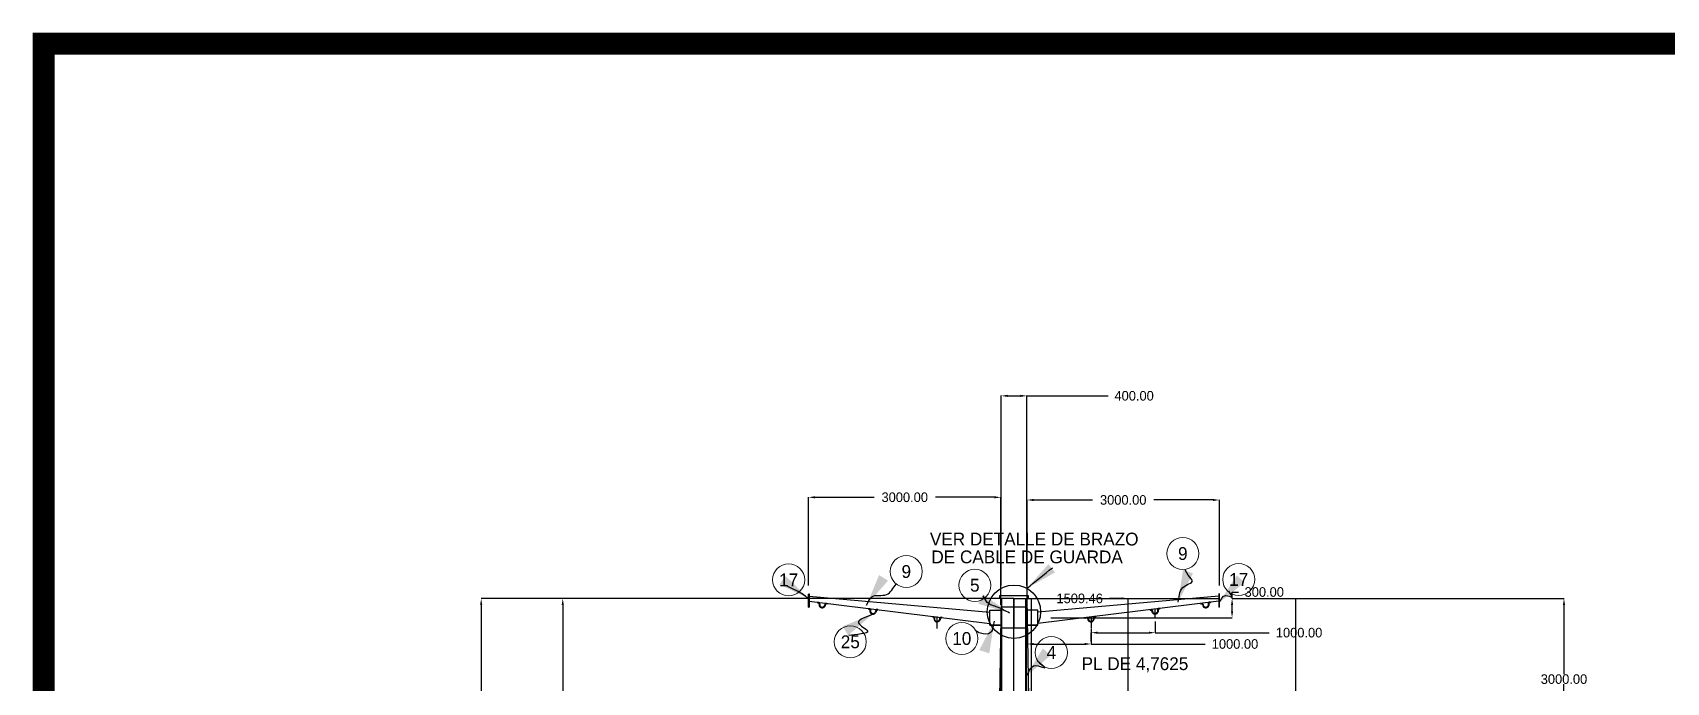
# Model space of a CAD drawing. Header units: centimetres. Extents: x -3 to 132800, y -60 to 85992.
# Drawn here: x -3 to 25491, y 75847 to 85992 of the extents above; entities that cross this region are included whole.
import ezdxf
from ezdxf.enums import TextEntityAlignment as Align

# ---------------------------------------------------------------- set-up
doc = ezdxf.new("R2010")
doc.units = ezdxf.units.CM
doc.header["$LTSCALE"] = 10
doc.header["$MEASUREMENT"] = 0
doc.layers.get('DEFPOINTS').update_dxf_attribs({"color": 2, "linetype": 'CONTINUOUS'})
for name, color, linetype in [('ACERO1', 144, 'CONTINUOUS'), ('DIM', 252, 'CONTINUOUS'), ('MARCO', 7, 'CONTINUOUS'), ('TERMINALES', 250, 'CONTINUOUS'), ('TEXTOS', 7, 'CONTINUOUS')]:
    doc.layers.add(name, color=color, linetype=linetype)
doc.styles.get("Standard").update_dxf_attribs({"font": ''})
doc.styles.get('Standard').set_extended_font_data('Zurich Ex BT')
doc.dimstyles.get("Standard").update_dxf_attribs({"dimtxt": 500, "dimasz": 500, "dimexe": 3, "dimexo": 200, "dimgap": 0.09, "dimtad": 0, "dimtih": 1, "dimtoh": 1, "dimzin": 0, "dimdsep": 46, "dimtxsty": 'Standard', "dimcen": 0.09, "dimclrd": 256, "dimclre": 256, "dimclrt": 256, "dimadec": 0, "dimazin": 0, "dimtfac": 1, "dimtofl": 0, "dimtmove": 0, "dimatfit": 3, "dimfxl": 0, "dimtolj": 1, "dimtzin": 0, "dimlwd": -1, "dimarcsym": 0})

# ---------------------------------------------------------------- blocks, each defined once
blk = doc.blocks.new('*D9')
at = {"layer": 'DEFPOINTS', "color": 0}
for p in [(18515.33039168845, 77156.9294623375), (19705.06777368207, 74156.9294623375), (23893.48194974235, 74156.9294623375)]:
    blk.add_point(p, dxfattribs=at)
at = {"layer": 'DIM', "lineweight": -2}
for p, q in [((18715.33039168845, 77156.9294623375), (23896.48194974235, 77156.9294623375)), ((19905.06777368207, 74156.9294623375), (23896.48194974235, 74156.9294623375))]:
    blk.add_line(p, q, dxfattribs=at)
at = {"layer": 'DIM'}
for p, q in [((23893.48194974235, 77056.9294623375), (23893.48194974235, 75973.20911283685)), ((23893.48194974235, 74256.9294623375), (23893.48194974235, 75820.48673995548))]:
    blk.add_line(p, q, dxfattribs=at)
for points in [[(23876.81528307568, 77056.9294623375), (23910.14861640902, 77056.9294623375), (23893.48194974235, 77156.9294623375)], [(23876.81528307568, 74256.9294623375), (23910.14861640902, 74256.9294623375), (23893.48194974235, 74156.9294623375)]]:
    blk.add_solid(points, dxfattribs=at)
at = {"layer": 'DIM', "insert": (23893.48194974234, 75896.84792639616), "char_height": 150, "attachment_point": 5}
blk.add_mtext('\\A1;3000.00', dxfattribs=at)
blk = doc.blocks.new('*D11')
at = {"layer": 'DEFPOINTS', "color": 0}
for p in [(15510.60530577769, 77156.9294623375), (16734.36328048983, 68733.25639514164), (17175.50166197948, 68386.53690514514), (15461.62761454483, 65283.4001225603), (16060.60530577769, 42236.9294623375)]:
    blk.add_point(p, dxfattribs=at)
at = {"layer": 'DIM', "lineweight": -2}
blk.add_line((17272.19491333971, 68561.60950477565), (17243.8533375504, 68510.294306649), dxfattribs=at)
at = {"layer": 'DIM'}
for start, end in [(99.83942017572515, 108.7764900272635), (43.21382578413542, 52.15089563567376)]:
    blk.add_arc((15691.0735824488, 65698.8345144191), 3208.764488747371, start, end, dxfattribs=at)
for points in [[(15134.93586113566, 68943.3673430173), (15150.53626248915, 68777.43240017709), (15640.54089033308, 68907.20107565768)], [(17614.07038885946, 68162.98321508571), (17705.76998698559, 68302.15563146655), (17242.40293877999, 68507.66821765453)]]:
    blk.add_solid(points, dxfattribs=at)
at = {"layer": 'DIM', "insert": (16467.60708654641, 68812.21937036933), "char_height": 500, "attachment_point": 5}
blk.add_mtext('\\A1;30°', dxfattribs=at)
blk = doc.blocks.new('*D15')
at = {"layer": 'DEFPOINTS', "color": 0}
for p in [(18515.33039168845, 78694.80085536545), (18515.33039168845, 77156.9294623375), (15515.33039168845, 76856.9294623375)]:
    blk.add_point(p, dxfattribs=at)
at = {"layer": 'DIM', "lineweight": -2}
for p, q in [((15515.33039168845, 77056.9294623375), (15515.33039168845, 78697.80085536545)), ((18515.33039168845, 77356.9294623375), (18515.33039168845, 78697.80085536545))]:
    blk.add_line(p, q, dxfattribs=at)
at = {"layer": 'DIM'}
for p, q in [((15615.33039168845, 78694.80085536545), (16537.83361202744, 78694.80085536545)), ((18415.33039168845, 78694.80085536545), (17492.82717134947, 78694.80085536545))]:
    blk.add_line(p, q, dxfattribs=at)
for points in [[(15615.33039168845, 78711.46752203212), (15615.33039168845, 78678.13418869878), (15515.33039168845, 78694.80085536545)], [(18415.33039168845, 78711.46752203212), (18415.33039168845, 78678.13418869878), (18515.33039168845, 78694.80085536545)]]:
    blk.add_solid(points, dxfattribs=at)
at = {"layer": 'DIM', "insert": (17015.33039168845, 78694.80085536545), "char_height": 150, "attachment_point": 5}
blk.add_mtext('\\A1;3000.00', dxfattribs=at)
blk = doc.blocks.new('*D16')
at = {"layer": 'DEFPOINTS', "color": 0}
for p in [(12105.88021986723, 78736.6447834909), (12105.88021986723, 77156.9294623375), (15105.88021986694, 76856.9294623375)]:
    blk.add_point(p, dxfattribs=at)
at = {"layer": 'DIM', "lineweight": -2}
for p, q in [((12105.88021986723, 77356.9294623375), (12105.88021986723, 78739.6447834909)), ((15105.88021986694, 77056.9294623375), (15105.88021986694, 78739.6447834909))]:
    blk.add_line(p, q, dxfattribs=at)
at = {"layer": 'DIM'}
for p, q in [((12205.88021986723, 78736.6447834909), (13128.38344020607, 78736.6447834909)), ((15005.88021986694, 78736.6447834909), (14083.3769995281, 78736.6447834909))]:
    blk.add_line(p, q, dxfattribs=at)
for points in [[(12205.88021986723, 78753.31145015758), (12205.88021986723, 78719.97811682423), (12105.88021986723, 78736.6447834909)], [(15005.88021986694, 78753.31145015758), (15005.88021986694, 78719.97811682423), (15105.88021986694, 78736.6447834909)]]:
    blk.add_solid(points, dxfattribs=at)
at = {"layer": 'DIM', "insert": (13605.88021986708, 78736.6447834909), "char_height": 150, "attachment_point": 5}
blk.add_mtext('\\A1;3000.00', dxfattribs=at)
blk = doc.blocks.new('*D17')
at = {"layer": 'DEFPOINTS', "color": 0}
for p in [(15510.6053057777, 80320.79535849916), (15110.6053057777, 77156.9294623375), (15510.6053057777, 77156.9294623375)]:
    blk.add_point(p, dxfattribs=at)
at = {"layer": 'DIM', "lineweight": -2}
for p, q in [((15110.6053057777, 77356.9294623375), (15110.6053057777, 80323.79535849916)), ((15510.6053057777, 77356.9294623375), (15510.6053057777, 80323.79535849916))]:
    blk.add_line(p, q, dxfattribs=at)
at = {"layer": 'DIM'}
for p, q in [((15210.6053057777, 80320.79535849916), (15410.6053057777, 80320.79535849916)), ((15510.6053057777, 80320.79535849916), (16780.57140747261, 80320.79535849916))]:
    blk.add_line(p, q, dxfattribs=at)
for points in [[(15210.6053057777, 80337.46202516583), (15210.6053057777, 80304.12869183249), (15110.6053057777, 80320.79535849916)], [(15410.6053057777, 80337.46202516583), (15410.6053057777, 80304.12869183249), (15510.6053057777, 80320.79535849916)]]:
    blk.add_solid(points, dxfattribs=at)
at = {"layer": 'DIM', "insert": (17185.61056001498, 80320.79535849916), "char_height": 150, "attachment_point": 5}
blk.add_mtext('\\A1;400.00', dxfattribs=at)
blk = doc.blocks.new('*D18')
at = {"layer": 'DEFPOINTS', "color": 0}
for p in [(18515.33039168845, 77156.9294623375), (18714.12207734667, 77156.9294623375), (15685.33039168845, 76856.9294623375)]:
    blk.add_point(p, dxfattribs=at)
at = {"layer": 'DIM'}
for p, q in [((18714.12207734667, 77156.9294623375), (18714.12207734667, 77256.9294623375)), ((18714.12207734667, 77256.9294623375), (18814.12207734667, 77256.9294623375)), ((18714.12207734667, 76956.9294623375), (18714.12207734667, 77056.9294623375))]:
    blk.add_line(p, q, dxfattribs=at)
at = {"layer": 'DIM', "lineweight": -2}
for p, q in [((18715.33039168845, 77156.9294623375), (18717.12207734667, 77156.9294623375)), ((15885.33039168845, 76856.9294623375), (18717.12207734667, 76856.9294623375))]:
    blk.add_line(p, q, dxfattribs=at)
at = {"layer": 'DIM'}
for points in [[(18697.45541068, 77056.9294623375), (18730.78874401334, 77056.9294623375), (18714.12207734667, 77156.9294623375)], [(18697.45541068, 76956.9294623375), (18730.78874401334, 76956.9294623375), (18714.12207734667, 76856.9294623375)]]:
    blk.add_solid(points, dxfattribs=at)
at = {"layer": 'DIM', "insert": (19216.41546717716, 77256.9294623375), "char_height": 150, "attachment_point": 5}
blk.add_mtext('\\A1;300.00', dxfattribs=at)
blk = doc.blocks.new('*D19')
at = {"layer": 'DEFPOINTS', "color": 0}
for p in [(15515.33039168845, 76876.9294623375), (16515.33039168845, 76874.91146514086), (15515.33039168845, 76445.23437335562)]:
    blk.add_point(p, dxfattribs=at)
at = {"layer": 'DIM', "lineweight": -2}
for p, q in [((15515.33039168845, 76676.9294623375), (15515.33039168845, 76442.23437335562)), ((16515.33039168845, 76674.91146514086), (16515.33039168845, 76442.23437335562))]:
    blk.add_line(p, q, dxfattribs=at)
at = {"layer": 'DIM'}
for p, q in [((15615.33039168845, 76445.23437335562), (16415.33039168845, 76445.23437335562)), ((16515.33039168845, 76445.23437335562), (18292.95751033252, 76445.23437335562))]:
    blk.add_line(p, q, dxfattribs=at)
for points in [[(15615.33039168845, 76461.90104002229), (15615.33039168845, 76428.56770668895), (15515.33039168845, 76445.23437335562)], [(16415.33039168845, 76461.90104002229), (16415.33039168845, 76428.56770668895), (16515.33039168845, 76445.23437335562)]]:
    blk.add_solid(points, dxfattribs=at)
at = {"layer": 'DIM', "insert": (18759.62378151896, 76445.23437335562), "char_height": 150, "attachment_point": 5}
blk.add_mtext('\\A1;1000.00', dxfattribs=at)
blk = doc.blocks.new('*D20')
at = {"layer": 'DEFPOINTS', "color": 0}
for p in [(17515.33039168845, 76997.74073049727), (16515.33039168845, 76690.4266345148), (16515.33039168845, 76622.32798356492)]:
    blk.add_point(p, dxfattribs=at)
at = {"layer": 'DIM', "lineweight": -2}
for p, q in [((17515.33039168845, 76797.74073049727), (17515.33039168845, 76619.32798356492)), ((16515.33039168845, 76490.4266345148), (16515.33039168845, 76619.32798356492))]:
    blk.add_line(p, q, dxfattribs=at)
at = {"layer": 'DIM'}
for p, q in [((16615.33039168845, 76622.32798356492), (17415.33039168845, 76622.32798356492)), ((17515.33039168845, 76622.32798356492), (19292.95751033252, 76622.32798356492))]:
    blk.add_line(p, q, dxfattribs=at)
for points in [[(16615.33039168845, 76638.99465023159), (16615.33039168845, 76605.66131689824), (16515.33039168845, 76622.32798356492)], [(17415.33039168845, 76638.99465023159), (17415.33039168845, 76605.66131689824), (17515.33039168845, 76622.32798356492)]]:
    blk.add_solid(points, dxfattribs=at)
at = {"layer": 'DIM', "insert": (19759.62378151896, 76622.32798356492), "char_height": 150, "attachment_point": 5}
blk.add_mtext('\\A1;1000.00', dxfattribs=at)
blk = doc.blocks.new('*D23')
at = {"layer": 'DEFPOINTS', "color": 0}
for p in [(15310.60530577769, 77156.9294623375), (13530.26878552233, 72656.9294623375), (14734.40335323966, 72836.11187413451), (15227.30922839646, 69672.12441508948), (15310.6053057777, 42236.9294623375)]:
    blk.add_point(p, dxfattribs=at)
at = {"layer": 'DIM'}
for start, end in [(108.9993868110891, 116.2101228612083), (93.41070085199188, 100.7010636438827)]:
    blk.add_arc((15310.6053057777, 69525.62080450823), 3360.261866608621, start, end, dxfattribs=at)
for points in [[(15109.70190250723, 72913.24932355106), (15111.68587486751, 72846.61218452094), (15310.6053057777, 72885.88267111685)], [(13842.10297746292, 72510.92708659162), (13810.8917463449, 72569.83636851342), (13649.76951613852, 72446.74803419846)]]:
    blk.add_solid(points, dxfattribs=at)
at = {"layer": 'DIM', "insert": (14451.65030848624, 72774.24453230623), "char_height": 200, "attachment_point": 5}
blk.add_mtext('\\A1;30°', dxfattribs=at)
blk = doc.blocks.new('*D32')
at = {"layer": 'DEFPOINTS', "color": 0}
for p in [(6996.498368641644, 77156.9294623375), (15310.6053057777, 77156.9294623375), (15310.6053057777, 42236.9294623375)]:
    blk.add_point(p, dxfattribs=at)
at = {"layer": 'DIM', "lineweight": -2}
for p, q in [((15110.6053057777, 77156.9294623375), (6993.498368641644, 77156.9294623375)), ((15110.6053057777, 42236.9294623375), (6993.498368641636, 42236.9294623375))]:
    blk.add_line(p, q, dxfattribs=at)
at = {"layer": 'DIM'}
for p, q in [((6996.498368641644, 77056.9294623375), (6996.498368641641, 59773.29064877818)), ((6996.498368641636, 42336.9294623375), (6996.498368641641, 59620.56827589683))]:
    blk.add_line(p, q, dxfattribs=at)
for points in [[(6979.831701974977, 77056.9294623375), (7013.165035308311, 77056.9294623375), (6996.498368641644, 77156.9294623375)], [(6979.831701974969, 42336.9294623375), (7013.165035308303, 42336.9294623375), (6996.498368641636, 42236.9294623375)]]:
    blk.add_solid(points, dxfattribs=at)
at = {"layer": 'DIM', "insert": (6996.498368641631, 59696.9294623375), "char_height": 150, "attachment_point": 5}
blk.add_mtext('\\A1;34920.00', dxfattribs=at)
blk = doc.blocks.new('*D33')
at = {"layer": 'DEFPOINTS', "color": 0}
for p in [(15310.6053057777, 77156.9294623375), (8269.150719494362, 67356.9294623375), (15310.6053057777, 67356.9294623375)]:
    blk.add_point(p, dxfattribs=at)
at = {"layer": 'DIM', "lineweight": -2}
for p, q in [((15110.6053057777, 77156.9294623375), (8266.150719494364, 77156.9294623375)), ((15110.6053057777, 67356.9294623375), (8266.150719494362, 67356.9294623375))]:
    blk.add_line(p, q, dxfattribs=at)
at = {"layer": 'DIM'}
for p, q in [((8269.150719494364, 77056.9294623375), (8269.150719494364, 72333.29064877819)), ((8269.150719494362, 67456.9294623375), (8269.150719494364, 72180.56827589682))]:
    blk.add_line(p, q, dxfattribs=at)
for points in [[(8252.484052827698, 77056.9294623375), (8285.81738616103, 77056.9294623375), (8269.150719494364, 77156.9294623375)], [(8252.484052827696, 67456.9294623375), (8285.817386161028, 67456.9294623375), (8269.150719494362, 67356.9294623375)]]:
    blk.add_solid(points, dxfattribs=at)
at = {"layer": 'DIM', "insert": (8269.150719494352, 72256.9294623375), "char_height": 150, "attachment_point": 5}
blk.add_mtext('\\A1;9800.00', dxfattribs=at)
blk = doc.blocks.new('*D78')
at = {"layer": 'DEFPOINTS', "color": 0}
for p in [(15581.48159443749, 77156.9294623375), (15581.48159443749, 72656.9294623375), (17090.94182603321, 72656.92946233744)]:
    blk.add_point(p, dxfattribs=at)
at = {"layer": 'DIM', "lineweight": -2}
for p, q in [((15581.48159443749, 72856.9294623375), (15581.48159443749, 77159.9294623375)), ((17090.94182603321, 72856.92946233744), (17090.94182603321, 77159.9294623375))]:
    blk.add_line(p, q, dxfattribs=at)
at = {"layer": 'DIM'}
for p, q in [((15681.48159443749, 77156.9294623375), (15869.85052379467, 77156.9294623375)), ((16990.94182603321, 77156.9294623375), (16802.57289667603, 77156.9294623375))]:
    blk.add_line(p, q, dxfattribs=at)
for points in [[(15681.48159443749, 77173.59612900417), (15681.48159443749, 77140.26279567083), (15581.48159443749, 77156.9294623375)], [(16990.94182603321, 77173.59612900417), (16990.94182603321, 77140.26279567083), (17090.94182603321, 77156.9294623375)]]:
    blk.add_solid(points, dxfattribs=at)
at = {"layer": 'DIM', "insert": (16336.21171023535, 77156.9294623375), "char_height": 150, "attachment_point": 5}
blk.add_mtext('\\A1;1509.46', dxfattribs=at)
blk = doc.blocks.new('Marco y Logo')
at = {"layer": 'MARCO', "linetype": 'Continuous', "const_width": 343.5714244810037}
blk.add_lwpolyline([(132628.0384944492, 111.8473758766279), (132628.0384944492, 85820.64737587194), (168.98394900196, 85820.64737587194), (168.9839490019367, 111.8473758766831)], close=True, dxfattribs=at)

msp = doc.modelspace()

# ---------------------------------------------------------------- linework, layer by layer
at = {"layer": 'ACERO1'}
for p, q in [((12105.88021986723, 77226.9294623375), (12112.23021986703, 77226.9294623375)), ((12105.88021986723, 77155.84418914373), (12105.88021986723, 77225.84418914373)), ((12105.88021986723, 77022.92946233739), (12105.88021986723, 77225.84418914373)), ((12105.88021986723, 77022.92946233739), (12105.88021986723, 77155.84418914373)), ((12105.88021986723, 77022.92946233739), (12112.23021986703, 77022.92946233739)), ((12112.23021986703, 77226.9294623375), (12112.23021986703, 77155.84418914373)), ((12112.23021986703, 77195.33995059492), (14935.88021986723, 76943.5130954713)), ((12112.23021986703, 77155.84418914373), (12112.23021986703, 77022.92946233739)), ((12112.23021986703, 77114.99425731202), (14935.88021986723, 76768.16740218828)), ((12247.18063941849, 77099.93815656051), (12245.85387202254, 77090.026562931)), ((12245.85387202254, 77090.026562931), (12260.72126246681, 77088.03641183696)), ((12247.13842696057, 77099.592311186), (12262.04802986276, 77097.94800546647)), ((12262.04802986276, 77097.94800546647), (12260.72126246681, 77088.03641183696)), ((12380.98715341691, 77082.02679671299), (12379.66038602097, 77072.11520308348)), ((12394.52777646523, 77070.1250519892), (12379.66038602097, 77072.11520308348)), ((12395.85454386118, 77080.03664561872), (12394.52777646523, 77070.1250519892)), ((13039.0056320479, 77000.97438678575), (13037.90942823498, 76991.03465151762)), ((13037.90942823498, 76991.03465151762), (13052.81903113717, 76989.39034579798)), ((13043.73071795866, 77000.16425443439), (13058.64032086085, 76998.51994871475)), ((13053.91523495009, 76999.3300810661), (13052.81903113717, 76989.39034579798)), ((15110.6053057777, 77156.9294623375), (14560.6053057777, 42236.9294623375)), ((15110.6053057777, 77156.9294623375), (14560.6053057777, 42236.9294623375)), ((14935.6053057777, 42236.9294623375), (15115.84280577763, 77156.9294623375)), ((15090.6053057777, 77156.9294623375), (15090.6053057777, 77203.9294623375)), ((15090.6053057777, 77203.9294623375), (15530.6053057777, 77203.9294623375)), ((15110.6053057777, 77156.9294623375), (15090.6053057777, 77156.9294623375)), ((15512.73159443762, 77021.9294623375), (15108.47901711777, 77021.9294623375)), ((15310.6053057777, 77156.9294623375), (15110.6053057777, 77156.9294623375)), ((15120.6053057777, 42236.9294623375), (15120.6053057777, 77156.9294623375)), ((15310.6053057777, 42236.9294623375), (15310.6053057777, 77156.9294623375)), ((15310.6053057777, 77156.9294623375), (15510.6053057777, 77156.9294623375)), ((15310.6053057777, 77156.9294623375), (15310.6053057777, 76741.9294623375)), ((15310.6053057777, 42236.9294623375), (15310.6053057777, 77156.9294623375)), ((15310.6053057777, 77156.9294623375), (15310.6053057777, 76741.9294623375)), ((15495.84280577763, 42236.9294623375), (15495.84280577763, 77156.9294623375)), ((15685.6053057777, 42236.9294623375), (15500.6053057777, 77156.9294623375)), ((15510.6053057777, 77156.9294623375), (16060.6053057777, 42236.9294623375)), ((15530.6053057777, 77156.9294623375), (15510.6053057777, 77156.9294623375)), ((15525.6053057777, 77156.9294623375), (18515.33039168845, 77156.9294623375)), ((15530.6053057777, 77203.9294623375), (15530.6053057777, 77156.9294623375)), ((18508.98039168836, 77195.33995059492), (15685.33039168845, 76943.5130954713)), ((18508.98039168836, 77114.99425731202), (15685.33039168845, 76768.16740218828)), ((17515.33039168845, 76856.9294623375), (17515.33039168845, 76997.74073049727)), ((17577.47989359673, 77000.16425443439), (17562.57029069454, 76998.51994871475)), ((17567.2953766053, 76999.3300810661), (17568.39158041823, 76989.39034579798)), ((17583.30118332041, 76991.03465151762), (17568.39158041823, 76989.39034579798)), ((17582.20497950749, 77000.97438678575), (17583.30118332041, 76991.03465151762)), ((18225.35606769421, 77080.03664561872), (18226.68283509045, 77070.1250519892)), ((18226.68283509045, 77070.1250519892), (18241.55022553472, 77072.11520308348)), ((18240.22345813848, 77082.02679671299), (18241.55022553472, 77072.11520308348)), ((18374.07218459482, 77099.592311186), (18359.16258169263, 77097.94800546647)), ((18359.16258169263, 77097.94800546647), (18360.48934908887, 77088.03641183696)), ((18375.35673953314, 77090.026562931), (18360.48934908887, 77088.03641183696)), ((18374.0299721369, 77099.93815656051), (18375.35673953314, 77090.026562931)), ((18515.33039168845, 77226.9294623375), (18508.98039168836, 77226.9294623375)), ((18508.98039168836, 77226.9294623375), (18508.98039168836, 77155.84418914373)), ((18508.98039168836, 77155.84418914373), (18508.98039168836, 77022.92946233739)), ((18508.98039168836, 77155.17104426758), (18508.98039168836, 77115.17104426758)), ((18515.33039168845, 77022.92946233739), (18508.98039168836, 77022.92946233739)), ((18515.33039168845, 77155.84418914373), (18515.33039168845, 77225.84418914373)), ((18515.33039168845, 77022.92946233739), (18515.33039168845, 77225.84418914373)), ((18515.33039168845, 77022.92946233739), (18515.33039168845, 77155.84418914373)), ((13173.1920581676, 76986.17563530871), (13172.09585435439, 76976.23590004058)), ((13187.00545725658, 76974.59159432106), (13172.09585435439, 76976.23590004058)), ((13188.10166106979, 76984.53132958907), (13173.1920581676, 76986.17563530871)), ((13188.10166106979, 76984.53132958907), (13187.00545725658, 76974.59159432106)), ((14039.0056320479, 76877.91536790923), (14037.90942823498, 76867.9756326411)), ((14037.90942823498, 76867.9756326411), (14052.81903113717, 76866.33132692146)), ((14043.73071795866, 76877.3349890781), (14058.64032086085, 76875.69068335833)), ((14053.91523495009, 76876.27106218958), (14052.81903113717, 76866.33132692146)), ((14105.88021986723, 76874.91146514086), (14105.88021986723, 76688.39277994142)), ((14173.1920581676, 76863.11661643219), (14172.09585435439, 76853.17688116406)), ((14187.00545725658, 76851.53257544442), (14172.09585435439, 76853.17688116406)), ((14188.10166106979, 76861.47231071255), (14173.1920581676, 76863.11661643219)), ((14188.10166106979, 76861.47231071255), (14187.00545725658, 76851.53257544442)), ((14935.88021986694, 76971.9294623375), (15120.6053057777, 76971.9294623375)), ((14935.88021986723, 76971.9294623375), (15095.6053057777, 76971.9294623375)), ((14935.88021986694, 76741.9294623375), (14935.88021986694, 76971.9294623375)), ((15110.6053057777, 76741.9294623375), (14935.88021986723, 76741.9294623375)), ((14935.88021986694, 76741.9294623375), (15120.6053057777, 76741.9294623375)), ((15035.6053057777, 76741.9294623375), (15055.6053057777, 76741.9294623375)), ((15310.6053057777, 76741.9294623375), (15310.6053057777, 76691.9294623375)), ((15310.6053057777, 76741.9294623375), (15310.6053057777, 76691.9294623375)), ((15685.33039168845, 76971.9294623375), (15500.6053057777, 76971.9294623375)), ((15685.33039168845, 76741.9294623375), (15500.6053057777, 76741.9294623375)), ((15510.6053057777, 76741.9294623375), (15685.33039168845, 76741.9294623375)), ((15685.33039168845, 76971.9294623375), (15525.6053057777, 76971.9294623375)), ((15585.6053057777, 76741.9294623375), (15565.6053057777, 76741.9294623375)), ((15685.33039168845, 76741.9294623375), (15685.33039168845, 76971.9294623375)), ((16433.1089504856, 76861.47231071255), (16448.01855338808, 76863.11661643219)), ((16433.1089504856, 76861.47231071255), (16434.20515429881, 76851.53257544442)), ((16434.20515429881, 76851.53257544442), (16449.114757201, 76853.17688116406)), ((16448.01855338808, 76863.11661643219), (16449.114757201, 76853.17688116406)), ((16515.33039168845, 76874.91146514086), (16515.33039168845, 76688.39277994142)), ((16577.47989359673, 76877.3349890781), (16562.57029069454, 76875.69068335833)), ((16567.2953766053, 76876.27106218958), (16568.39158041823, 76866.33132692146)), ((16583.30118332041, 76867.9756326411), (16568.39158041823, 76866.33132692146)), ((16582.20497950749, 76877.91536790923), (16583.30118332041, 76867.9756326411)), ((17433.1089504856, 76984.53132958907), (17448.01855338808, 76986.17563530871)), ((17433.1089504856, 76984.53132958907), (17434.20515429881, 76974.59159432106)), ((17434.20515429881, 76974.59159432106), (17449.114757201, 76976.23590004058)), ((17448.01855338808, 76986.17563530871), (17449.114757201, 76976.23590004058)), ((15517.92918893928, 76691.9294623375), (15103.28142261611, 76691.9294623375))]:
    msp.add_line(p, q, dxfattribs=at)
for points in [[(12260.72126246681, 77088.03641183696), (12265.89359961521, 77085.15070325472), (12267.75228087774, 77080.32825910788), (12269.59205928649, 77046.0661863851)], [(12262.04802986276, 77097.94800546647), (12273.92392521213, 77092.12153995199), (12277.65294944531, 77082.44639475712), (12279.57767342637, 77046.60238620684)], [(12380.98715341691, 77082.02679671299), (12367.99695899722, 77079.52890967017), (12361.85458308913, 77071.1751515651), (12350.57037525124, 77037.09929259108)], [(12379.66038602097, 77072.11520308348), (12373.91118414043, 77070.69145333882), (12370.84960065503, 77066.527636562), (12360.06340889796, 77033.95567808194)], [(13053.91523495009, 76999.3300810661), (13065.92325158895, 76993.78101563673), (13069.87598383957, 76984.19509032786), (13072.63269795146, 76948.40545441663)], [(17567.2953766053, 76999.3300810661), (17555.28735996644, 76993.78101563673), (17551.33462771582, 76984.19509032786), (17548.57791360393, 76948.40545441663)], [(18240.22345813848, 77082.02679671299), (18253.21365255817, 77079.52890967017), (18259.35602846626, 77071.1751515651), (18270.64023630415, 77037.09929259108)], [(18241.55022553472, 77072.11520308348), (18247.29942741496, 77070.69145333882), (18250.36101090036, 77066.527636562), (18261.14720265743, 77033.95567808194)], [(18359.16258169263, 77097.94800546647), (18347.28668634326, 77092.12153995199), (18343.55766211008, 77082.44639475712), (18341.63293812902, 77046.60238620684)], [(18360.48934908887, 77088.03641183696), (18355.31701194018, 77085.15070325472), (18353.45833067765, 77080.32825910788), (18351.6185522689, 77046.0661863851)], [(13052.81903113717, 76989.39034579798), (13058.05699618575, 76986.62554784048), (13060.0271816582, 76981.84757412852), (13062.66223123018, 76947.63747436831)], [(13173.1920581676, 76986.17563530871), (13160.26338362497, 76983.37671313992), (13154.31668821531, 76974.88254631915), (13143.82696685364, 76940.55379368957)], [(13172.09585435439, 76976.23590004058), (13166.38127123309, 76974.67900397813), (13163.41722202325, 76970.4452023924), (13153.39045295708, 76937.63151143967)], [(14052.81903113717, 76866.33132692146), (14058.05699618575, 76863.56652896396), (14060.0271816582, 76858.78855525212), (14062.66223123018, 76824.57845549179)], [(14053.91523495009, 76876.27106218958), (14065.92325158895, 76870.72199676021), (14069.87598383957, 76861.13607145123), (14072.63269795146, 76825.34643554011)], [(14173.1920581676, 76863.11661643219), (14160.26338362497, 76860.31769426352), (14154.31668821531, 76851.82352744251), (14143.82696685364, 76817.49477481305)], [(14172.09585435439, 76853.17688116406), (14166.38127123309, 76851.61998510173), (14163.41722202325, 76847.38618351588), (14153.39045295708, 76814.57249256315)], [(16448.01855338808, 76863.11661643219), (16460.94722793042, 76860.31769426352), (16466.89392334008, 76851.82352744251), (16477.38364470175, 76817.49477481305)], [(16449.114757201, 76853.17688116406), (16454.8293403223, 76851.61998510173), (16457.79338953214, 76847.38618351588), (16467.82015859831, 76814.57249256315)], [(16567.2953766053, 76876.27106218958), (16555.28735996644, 76870.72199676021), (16551.33462771582, 76861.13607145123), (16548.57791360393, 76825.34643554011)], [(16568.39158041823, 76866.33132692146), (16563.15361536964, 76863.56652896396), (16561.18342989719, 76858.78855525212), (16558.5483803255, 76824.57845549179)], [(17448.01855338808, 76986.17563530871), (17460.94722793042, 76983.37671313992), (17466.89392334008, 76974.88254631915), (17477.38364470175, 76940.55379368957)], [(17449.114757201, 76976.23590004058), (17454.8293403223, 76974.67900397813), (17457.79338953214, 76970.4452023924), (17467.82015859831, 76937.63151143967)], [(17568.39158041823, 76989.39034579798), (17563.15361536964, 76986.62554784048), (17561.18342989719, 76981.84757412852), (17558.5483803255, 76947.63747436831)]]:
    msp.add_lwpolyline(points, dxfattribs=at)
for centre, radius, start, end in [((12317.53728945141, 77060.2526202012), 49.99999999999999, 196.4828704388579, 328.2685328127079), ((12317.53728945141, 77060.2526202012), 39.99999999999999, 196.4828704388579, 328.2685328127079), ((18303.67332210398, 77060.2526202012), 49.99999999999999, 211.731467187292, 343.517129561142), ((18303.67332210398, 77060.2526202012), 39.99999999999999, 211.731467187292, 343.517129561142), ((13110.2650351195, 76962.93365238314), 50, 197.8137361276732, 329.5993985014702), ((13110.2650351195, 76962.93365238314), 40, 197.8137361276732, 329.5993985014702), ((14110.2650351195, 76839.87463350651), 50, 197.8137361276732, 329.5993985014702), ((14110.2650351195, 76839.87463350651), 40, 197.8137361276732, 329.5993985014702), ((16510.94557643589, 76839.87463350651), 50, 210.4006014985298, 342.1862638723268), ((16510.94557643589, 76839.87463350651), 40, 210.4006014985298, 342.1862638723268), ((17510.94557643589, 76962.93365238314), 50, 210.4006014985298, 342.1862638723268), ((17510.94557643589, 76962.93365238314), 40, 210.4006014985298, 342.1862638723268)]:
    msp.add_arc(centre, radius, start, end, dxfattribs=at)
at = {"layer": 'DIM'}
msp.add_line((19705.06777368207, 77156.9294623375), (19705.06777368207, 74156.9294623375), dxfattribs=at)
msp.add_circle((15310.6053057777, 76949.4294623375), 416.2629270788717, dxfattribs=at)
at = {"layer": 'TEXTOS', "lineweight": 5}
for centre in [(17945.17371525942, 77857.8805004322), (13630.24958745298, 77577.43332501092), (11794.39191100666, 77447.38125391582), (14699.41689659563, 77362.04607277933), (18817.40566136502, 77453.96969142892), (14496.07653842029, 76531.87365901946), (12756.29958571587, 76480.19366248125), (15893.85365506821, 76313.68312925506)]:
    msp.add_circle(centre, 250, dxfattribs=at)

# ---------------------------------------------------------------- block references
at = {"layer": 'TEXTOS', "color": 0}
msp.add_blockref('Marco y Logo', (0, 0), dxfattribs=at)
msp.add_blockref('Marco y Logo', (0, 0), dxfattribs=at)

# ---------------------------------------------------------------- texts
at = {"layer": 'TEXTOS', "linetype": 'ByBlock', "lineweight": 5}
for s, p in [('VER DETALLE DE BRAZO', (15626.28024613579, 78084.47295749442)), ('DE CABLE DE GUARDA', (15515.33039168845, 77805.86515885148))]:
    msp.add_text(s, height=200, dxfattribs=at).set_placement(p, align=Align.MIDDLE_CENTER)
at = {"layer": 'TEXTOS', "lineweight": 5}
for s, p in [('9', (17945.17371525942, 77857.8805004322)), ('17', (11794.39191100666, 77447.38125391582)), ('9', (13630.24958745298, 77577.43332501092)), ('17', (18817.40566136502, 77453.96969142892)), ('5', (14699.41689659563, 77362.04607277933)), ('25', (12756.29958571587, 76480.19366248125)), ('10', (14496.07653842029, 76531.87365901946)), ('4', (15893.85365506821, 76313.68312925506))]:
    msp.add_text(s, height=200, dxfattribs=at).set_placement(p, align=Align.MIDDLE)
at = {"layer": 'TEXTOS', "linetype": 'ByBlock', "lineweight": 5}
msp.add_text('PL DE 4,7625', height=200, dxfattribs=at).set_placement((17198.40999010055, 76038.25174551933), align=Align.CENTER)

# ---------------------------------------------------------------- dimensions: what is measured, and where the dimension line sits
at = {"layer": 'DIM'}
for base, p1, p2, picture, middle in [((15510.6053057777, 80320.79535849916), (15110.6053057777, 77156.9294623375), (15510.6053057777, 77156.9294623375), '*D17', (17185.61056001498, 80320.79535849916)), ((18515.33039168845, 78694.80085536545), (15515.33039168845, 76856.9294623375), (18515.33039168845, 77156.9294623375), '*D15', (17015.33039168845, 78694.80085536545)), ((16515.33039168845, 76622.32798356492), (17515.33039168845, 76997.74073049727), (16515.33039168845, 76690.4266345148), '*D20', (19759.62378151896, 76622.32798356492)), ((15515.33039168845, 76445.23437335562), (16515.33039168845, 76874.91146514086), (15515.33039168845, 76876.9294623375), '*D19', (18759.62378151896, 76445.23437335562))]:
    dim = msp.add_linear_dim(base=base, p1=p1, p2=p2, dimstyle='Standard', override={"dimtxt": 150, "dimasz": 100}, dxfattribs=at)
    dim.commit()
    dim.dimension.update_dxf_attribs({"geometry": picture, "text_midpoint": middle, "dimtype": 160})
for base, p1, p2, angle, picture, middle in [((12105.88021986723, 78736.6447834909), (15105.88021986694, 76856.9294623375), (12105.88021986723, 77156.9294623375), 180, '*D16', (13605.88021986708, 78736.6447834909)), ((6996.498368641644, 77156.9294623375), (15310.6053057777, 42236.9294623375), (15310.6053057777, 77156.9294623375), 90, '*D32', (6996.498368641631, 59696.9294623375)), ((23893.48194974235, 74156.9294623375), (18515.33039168845, 77156.9294623375), (19705.06777368207, 74156.9294623375), 90, '*D9', (23893.48194974234, 75896.84792639616))]:
    dim = msp.add_linear_dim(base=base, p1=p1, p2=p2, angle=angle, dimstyle='Standard', override={"dimtxt": 150, "dimasz": 100}, dxfattribs=at)
    dim.commit()
    dim.dimension.update_dxf_attribs({"geometry": picture, "text_midpoint": middle, "dimtype": 160})
at = {"layer": 'DIM', "color": 0}
dim = msp.add_linear_dim(base=(15581.48159443749, 77156.9294623375), p1=(17090.94182603321, 72656.92946233744), p2=(15581.48159443749, 72656.9294623375), dimstyle='Standard', override={"dimtxt": 150, "dimasz": 100}, dxfattribs=at)
dim.commit()
dim.dimension.update_dxf_attribs({"geometry": '*D78', "text_midpoint": (16336.21171023535, 77156.9294623375)})
at = {"layer": 'DIM'}
for base, p1, p2, picture, middle in [((18714.12207734667, 77156.9294623375), (15685.33039168845, 76856.9294623375), (18515.33039168845, 77156.9294623375), '*D18', (19216.41546717716, 77256.9294623375)), ((8269.150719494362, 67356.9294623375), (15310.6053057777, 77156.9294623375), (15310.6053057777, 67356.9294623375), '*D33', (8269.150719494352, 72256.9294623375))]:
    dim = msp.add_linear_dim(base=base, p1=p1, p2=p2, angle=90, dimstyle='Standard', override={"dimtxt": 150, "dimasz": 100}, dxfattribs=at)
    dim.commit()
    dim.dimension.update_dxf_attribs({"geometry": picture, "text_midpoint": middle})
dim = msp.add_angular_dim_2l(base=(14734.40335323966, 72836.11187413451), line1=((13530.26878552233, 72656.9294623375), (15227.30922839646, 69672.12441508948)), line2=((15310.6053057777, 42236.9294623375), (15310.6053057777, 77156.9294623375)), dimstyle='Standard', override={"dimtxt": 200, "dimasz": 200}, dxfattribs=at)
dim.commit()
dim.dimension.update_dxf_attribs({"geometry": '*D23', "text_midpoint": (14451.65030848625, 72774.24453230623)})
dim = msp.add_angular_dim_2l(base=(16734.36328048983, 68733.25639514164), line1=((17175.50166197948, 68386.53690514514), (15461.62761454483, 65283.40012256031)), line2=((15510.6053057777, 77156.9294623375), (16060.6053057777, 42236.9294623375)), dimstyle='Standard', dxfattribs=at)
dim.commit()
dim.dimension.update_dxf_attribs({"geometry": '*D11', "text_midpoint": (16467.60708654641, 68812.21937036933)})

# ---------------------------------------------------------------- leaders
at = {"layer": 'DIM', "path_type": 1}
msp.add_leader([(15498.97475186631, 75942.43831071733), (15642.80360806338, 76111.03723775245), (15791.06248047273, 76073.53043789345), (15678.51541341673, 76177.30456948139)], dimstyle='Standard', override={"dimgap": 0.09, "dimtad": 0}, dxfattribs=at)
at = {"layer": 'TERMINALES', "path_type": 1}
msp.add_leader([(15240.29675960256, 76929.4970461641), (15055.35483311723, 77019.10783350583), (14893.29030388012, 77095.373181522), (14831.0236433571, 77196.02822044886)], dimstyle='Standard', override={"dimgap": 0.09, "dimtad": 0}, dxfattribs=at)
at = {"layer": 'TEXTOS', "path_type": 1}
for points in [[(12105.88021986723, 77155.84418914373), (12003.2043032134, 77227.8361522036), (11748.73831495335, 77358.41075786563)], [(13010.14269101562, 77054.10049474145), (13090.06421927433, 77181.96104325585), (13321.83945384937, 77217.92165836376), (13473.55350257201, 77377.9280636648)], [(15510.6053057777, 77314.49770864261), (15912.05363149106, 77637.49749869421)], [(17870.28713336227, 77099.36185764695), (17945.77677699109, 77327.90214742963), (18098.8542963065, 77430.64113362109), (18029.65561201459, 77520.7987637125), (17983.58198808606, 77609.17663155937), (17983.58199372434, 77609.1766207438)], [(18511.98553833599, 77092.54498648514), (18613.71896421898, 77204.68540634423), (18709.83280963888, 77182.66506858576), (18663.86582896009, 77271.84811266813)], [(13105.88021986723, 76913.12628952168), (12883.13892802702, 76776.01312610948), (13024.65842106916, 76647.08705843192), (12733.07343576116, 76577.45900038873)], [(15002.14217440878, 76800.16372643421), (14944.87333133131, 76623.97045821532), (14786.28024564777, 76612.95805062806), (14703.63355388179, 76656.44545307219)]]:
    msp.add_leader(points, dimstyle='Standard', override={"dimgap": 0.09, "dimtad": 0}, dxfattribs=at)

doc.saveas('drawing.dxf')
